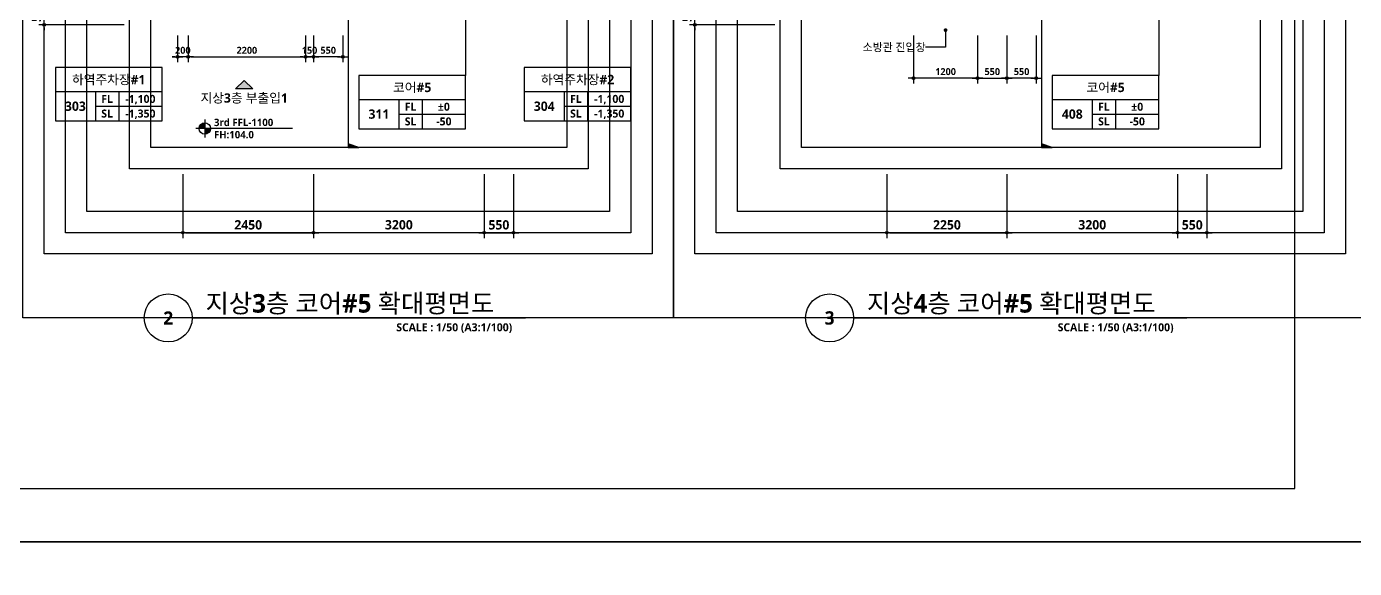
# Model space of a CAD drawing. Header units: millimetres. Extents: x -12482 to 126000, y 0 to 220200.
# Drawn here: x 54719 to 79615, y 118300 to 128468 of the extents above; entities that cross this region are included whole.
import ezdxf
from ezdxf.enums import TextEntityAlignment as Align

# ---------------------------------------------------------------- set-up
doc = ezdxf.new("R2010")
doc.units = ezdxf.units.MM
doc.header["$LTSCALE"] = 60
doc.linetypes.add('CEN', pattern=[62, 60, -1, 0, -1])
doc.layers.get('Defpoints').update_dxf_attribs({"color": 153})
for name, color, linetype in [('A-ANNO-DIM', 4, 'Continuous'), ('A-ANNO-ENT', 1, 'Continuous'), ('A-ANNO-GRA1', 7, 'Continuous'), ('A-ANNO-LEAD', 4, 'Continuous'), ('A-ANNO-PONT', 7, 'Continuous'), ('A-ANNO-TEXT1', 7, 'Continuous'), ('A-ANNO-TEXT2', 3, 'Continuous'), ('A-ANNO-TITL', 7, 'Continuous'), ('A-ST-AXIS-DIM', 7, 'Continuous'), ('AA-MKXX', 3, 'Continuous'), ('AA-XXXX-TXT1', 2, 'Continuous')]:
    doc.layers.add(name, color=color, linetype=linetype)
for name, color, linetype, plot in [('Defpoint', 161, 'Continuous', False), ('G(그리드1)', 185, 'Continuous', False), ('G(그리드2)', 235, 'Continuous', False)]:
    doc.layers.add(name, color=color, linetype=linetype, plot=plot)
doc.styles.add('2020음성 1차', font='NanumGothicBold.ttf')
doc.styles.add('SH_나눔', font='')
doc.styles.add('SH_대대리576', font='')
doc.styles.add('SH_진천_나눔', font='')
doc.styles.get('SH_나눔').set_extended_font_data('NanumGothic', bold=True)
doc.styles.get('SH_대대리576').set_extended_font_data('NanumGothic', bold=True)
doc.styles.get('SH_진천_나눔').set_extended_font_data('NanumGothic', bold=True)
doc.dimstyles.new('SHP 50', dxfattribs={"dimscale": 50, "dimtxt": 3.5, "dimasz": 1, "dimexe": 2, "dimexo": 2, "dimgap": 1, "dimtad": 1, "dimdec": 0, "dimzin": 0, "dimdsep": 46, "dimtxsty": 'SH_진천_나눔', "dimblk": 'DIMDOT', "dimcen": 0.09, "dimclrd": 256, "dimclre": 256, "dimclrt": 3, "dimadec": 0, "dimazin": 1, "dimtfac": 1, "dimtdec": 0, "dimtix": 1, "dimtmove": 2, "dimatfit": 0, "dimldrblk": 'DIMDOT', "dimfxl": 1, "dimtolj": 1, "dimtzin": 0, "dimlwd": -1, "dimlwe": -1, "dimarcsym": 0})
doc.dimstyles.new('SHP 50내부', dxfattribs={"dimscale": 50, "dimtxt": 2.6, "dimasz": 1, "dimexe": 2, "dimexo": 2, "dimgap": 1, "dimtad": 1, "dimdec": 0, "dimzin": 0, "dimdsep": 46, "dimtxsty": '2020음성 1차', "dimblk": 'DIMDOT', "dimcen": 0.09, "dimclrd": 256, "dimclre": 256, "dimclrt": 3, "dimadec": 0, "dimazin": 1, "dimtfac": 1, "dimtdec": 0, "dimtix": 1, "dimtmove": 2, "dimatfit": 0, "dimldrblk": 'DIMDOT', "dimfxl": 1, "dimtolj": 1, "dimtzin": 0, "dimlwd": -1, "dimlwe": -1, "dimarcsym": 0})

# ---------------------------------------------------------------- blocks, each defined once
blk = doc.blocks.new('*U13165')
at = {"layer": 'A-ANNO-TITL'}
blk.add_line((0, 0), (6250, 0), dxfattribs=at)
blk.add_circle((-450, 0), 450, dxfattribs=at)
at = {"layer": 'AA-XXXX-TXT1', "style": 'SH_진천_나눔'}
blk.add_attdef('DWG.TITLE', (250, 100), '', height=350, dxfattribs=at)
at = {"layer": 'AA-XXXX-TXT1', "color": 7, "style": 'SH_진천_나눔'}
blk.add_attdef('NO1', text='', height=300, dxfattribs=at).set_placement((-450, 0), align=Align.MIDDLE)
at = {"layer": 'AA-XXXX-TXT1', "style": 'SH_진천_나눔'}
blk.add_attdef('SCALE', text='', height=150, dxfattribs=at).set_placement((6000, -100), align=Align.TOP_RIGHT)
blk = doc.blocks.new('DIMDOT')
at = {"color": 0}
blk.add_line((-2, 0), (2, 0), dxfattribs=at)
for radius in [0.5, 0.25]:
    blk.add_circle((0, 0), radius, dxfattribs=at)
blk = doc.blocks.new('*D18562')
at = {"layer": 'A-ANNO-DIM'}
for p, q in [((60100, 128300), (60100, 127800)), ((60650, 128300), (60650, 127800)), ((60600, 127900), (60150, 127900))]:
    blk.add_line(p, q, dxfattribs=at)
at = {"layer": 'Defpoints', "color": 0}
for p in [(60100, 128400), (60650, 128400), (60100, 127900)]:
    blk.add_point(p, dxfattribs=at)
at = {"layer": 'A-ANNO-DIM', "linetype": 'ByBlock', "xscale": 50, "yscale": 50, "zscale": 50, "rotation": 180}
blk.add_blockref('DIMDOT', (60100, 127900), dxfattribs=at)
at = {"layer": 'A-ANNO-DIM', "linetype": 'ByBlock', "xscale": 50, "yscale": 50, "zscale": 50}
blk.add_blockref('DIMDOT', (60650, 127900), dxfattribs=at)
at = {"layer": 'A-ANNO-DIM', "color": 3, "insert": (60375, 128021), "char_height": 130, "attachment_point": 5, "style": '2020음성 1차'}
blk.add_mtext('\\A1;550', dxfattribs=at)
blk = doc.blocks.new('*D18564')
at = {"layer": 'A-ANNO-DIM'}
for p, q in [((73100, 128300), (73100, 127400)), ((73650, 128300), (73650, 127400)), ((73600, 127500), (73150, 127500))]:
    blk.add_line(p, q, dxfattribs=at)
at = {"layer": 'Defpoints', "color": 0}
for p in [(73100, 128400), (73650, 128400), (73100, 127500)]:
    blk.add_point(p, dxfattribs=at)
at = {"layer": 'A-ANNO-DIM', "linetype": 'ByBlock', "xscale": 50, "yscale": 50, "zscale": 50, "rotation": 180}
blk.add_blockref('DIMDOT', (73100, 127500), dxfattribs=at)
at = {"layer": 'A-ANNO-DIM', "linetype": 'ByBlock', "xscale": 50, "yscale": 50, "zscale": 50}
blk.add_blockref('DIMDOT', (73650, 127500), dxfattribs=at)
at = {"layer": 'A-ANNO-DIM', "color": 3, "insert": (73375, 127621), "char_height": 130, "attachment_point": 5, "style": '2020음성 1차'}
blk.add_mtext('\\A1;550', dxfattribs=at)
blk = doc.blocks.new('G$C9D92D8A7')
at = {"layer": 'A-ANNO-GRA1'}
for p, q in [((0, 11), (40, 11)), ((15, 11), (15, 0)), ((23.75, 11), (23.75, 0)), ((15, 5.5), (40, 5.5))]:
    blk.add_line(p, q, dxfattribs=at)
blk.add_lwpolyline([(0, 20), (0, 0), (40, 0), (40, 20)], close=True, dxfattribs=at)
at = {"style": '2020음성 1차'}
for tag, height, p in [('실명', 3.5, (20, 15.5)), ('마감레벨', 3, (31.875, 8.25)), ('실번호', 3.5, (7.5, 5.5)), ('구조레벨', 3, (31.875, 2.75))]:
    blk.add_attdef(tag, text='', height=height, dxfattribs=at).set_placement(p, align=Align.MIDDLE_CENTER)
at = {"layer": 'A-ANNO-TEXT1', "style": 'SH_나눔'}
for s, p in [('FL', (19.375, 8.25)), ('SL', (19.375, 2.75))]:
    blk.add_text(s, height=3, dxfattribs=at).set_placement(p, align=Align.MIDDLE)
blk = doc.blocks.new('*D18584')
at = {"layer": 'A-ANNO-DIM'}
for p, q in [((57550, 128300), (57550, 127800)), ((57750, 128300), (57750, 127800)), ((57500, 127900), (57450, 127900)), ((57750, 127900), (57550, 127900)), ((57800, 127900), (57850, 127900))]:
    blk.add_line(p, q, dxfattribs=at)
at = {"layer": 'Defpoints', "color": 0}
for p in [(57550, 128400), (57750, 128400), (57550, 127900)]:
    blk.add_point(p, dxfattribs=at)
at = {"layer": 'A-ANNO-DIM', "linetype": 'ByBlock', "xscale": 50, "yscale": 50, "zscale": 50}
blk.add_blockref('DIMDOT', (57550, 127900), dxfattribs=at)
at = {"layer": 'A-ANNO-DIM', "linetype": 'ByBlock', "xscale": 50, "yscale": 50, "zscale": 50, "rotation": 180}
blk.add_blockref('DIMDOT', (57750, 127900), dxfattribs=at)
at = {"layer": 'A-ANNO-DIM', "color": 3, "insert": (57650, 128021), "char_height": 130, "attachment_point": 5, "style": '2020음성 1차'}
blk.add_mtext('\\A1;200', dxfattribs=at)
blk = doc.blocks.new('*D18585')
at = {"layer": 'A-ANNO-DIM'}
for p, q in [((57750, 128300), (57750, 127800)), ((59950, 128300), (59950, 127800)), ((57800, 127900), (59900, 127900))]:
    blk.add_line(p, q, dxfattribs=at)
at = {"layer": 'Defpoints', "color": 0}
for p in [(57750, 128400), (59950, 128400), (59950, 127900)]:
    blk.add_point(p, dxfattribs=at)
at = {"layer": 'A-ANNO-DIM', "linetype": 'ByBlock', "xscale": 50, "yscale": 50, "zscale": 50, "rotation": 180}
blk.add_blockref('DIMDOT', (57750, 127900), dxfattribs=at)
at = {"layer": 'A-ANNO-DIM', "linetype": 'ByBlock', "xscale": 50, "yscale": 50, "zscale": 50}
blk.add_blockref('DIMDOT', (59950, 127900), dxfattribs=at)
at = {"layer": 'A-ANNO-DIM', "color": 3, "insert": (58850, 128021), "char_height": 130, "attachment_point": 5, "style": '2020음성 1차'}
blk.add_mtext('\\A1;2200', dxfattribs=at)
blk = doc.blocks.new('*D18586')
at = {"layer": 'A-ANNO-DIM'}
for p, q in [((59950, 128300), (59950, 127800)), ((60100, 128300), (60100, 127800)), ((59900, 127900), (59850, 127900)), ((60100, 127900), (59950, 127900)), ((60150, 127900), (60200, 127900))]:
    blk.add_line(p, q, dxfattribs=at)
at = {"layer": 'Defpoints', "color": 0}
for p in [(59950, 128400), (60100, 128400), (59950, 127900)]:
    blk.add_point(p, dxfattribs=at)
at = {"layer": 'A-ANNO-DIM', "linetype": 'ByBlock', "xscale": 50, "yscale": 50, "zscale": 50}
blk.add_blockref('DIMDOT', (59950, 127900), dxfattribs=at)
at = {"layer": 'A-ANNO-DIM', "linetype": 'ByBlock', "xscale": 50, "yscale": 50, "zscale": 50, "rotation": 180}
blk.add_blockref('DIMDOT', (60100, 127900), dxfattribs=at)
at = {"layer": 'A-ANNO-DIM', "color": 3, "insert": (60025, 128021), "char_height": 130, "attachment_point": 5, "style": '2020음성 1차'}
blk.add_mtext('\\A1;150', dxfattribs=at)
blk = doc.blocks.new('G$CE9562CCE')
at = {"layer": 'A-ANNO-PONT'}
for points in [[(1814, 2981, 0.4142136), (648, 1814), (1814, 1814)], [(1814, 648, 0.4142136), (2981, 1814), (1814, 1814)]]:
    blk.add_hatch(color=256, dxfattribs=at).paths.add_polyline_path(points)
for p, q in [((1814, 3629), (1814, 0)), ((19728, 1814), (0, 1814))]:
    blk.add_line(p, q, dxfattribs=at)
blk.add_circle((1814, 1814), 1166, dxfattribs=at)
at = {"style": 'SH_대대리576'}
blk.add_attdef('레벨', (3696, 2314), '', height=1500, dxfattribs=at)
blk = doc.blocks.new('*D18598')
at = {"layer": 'A-ST-AXIS-DIM'}
for p, q in [((56550, 129000), (54950, 129000)), ((55050, 129050), (55050, 129100)), ((55050, 128500), (55050, 129000)), ((56550, 128500), (54950, 128500)), ((55050, 128450), (55050, 128400))]:
    blk.add_line(p, q, dxfattribs=at)
at = {"layer": 'Defpoints', "color": 0}
for p in [(55050, 129000), (56650, 129000), (56650, 128500)]:
    blk.add_point(p, dxfattribs=at)
at = {"layer": 'A-ST-AXIS-DIM', "linetype": 'ByBlock', "xscale": 50, "yscale": 50, "zscale": 50}
for p, rotation in [((55050, 129000), 270), ((55050, 128500), 90)]:
    blk.add_blockref('DIMDOT', p, dxfattribs=dict(at, rotation=rotation))
at = {"layer": 'A-ST-AXIS-DIM', "color": 3, "insert": (54904, 128750), "char_height": 175, "attachment_point": 5, "rotation": 90, "style": 'SH_진천_나눔'}
blk.add_mtext('\\A1;500', dxfattribs=at)
blk = doc.blocks.new('*D18601')
at = {"layer": 'A-ST-AXIS-DIM'}
for p, q in [((60100, 125700), (60100, 124500)), ((63300, 125700), (63300, 124500)), ((63250, 124600), (60150, 124600))]:
    blk.add_line(p, q, dxfattribs=at)
at = {"layer": 'Defpoints', "color": 0}
for p in [(60100, 125800), (63300, 125800), (60100, 124600)]:
    blk.add_point(p, dxfattribs=at)
at = {"layer": 'A-ST-AXIS-DIM', "linetype": 'ByBlock', "xscale": 50, "yscale": 50, "zscale": 50, "rotation": 180}
blk.add_blockref('DIMDOT', (60100, 124600), dxfattribs=at)
at = {"layer": 'A-ST-AXIS-DIM', "linetype": 'ByBlock', "xscale": 50, "yscale": 50, "zscale": 50}
blk.add_blockref('DIMDOT', (63300, 124600), dxfattribs=at)
at = {"layer": 'A-ST-AXIS-DIM', "color": 3, "insert": (61700, 124747), "char_height": 175, "attachment_point": 5, "style": 'SH_진천_나눔'}
blk.add_mtext('\\A1;3200', dxfattribs=at)
blk = doc.blocks.new('*D18602')
at = {"layer": 'A-ST-AXIS-DIM'}
for p, q in [((63300, 125700), (63300, 124500)), ((63850, 125700), (63850, 124500)), ((63350, 124600), (63800, 124600))]:
    blk.add_line(p, q, dxfattribs=at)
at = {"layer": 'Defpoints', "color": 0}
for p in [(63300, 125800), (63850, 125800), (63850, 124600)]:
    blk.add_point(p, dxfattribs=at)
at = {"layer": 'A-ST-AXIS-DIM', "linetype": 'ByBlock', "xscale": 50, "yscale": 50, "zscale": 50, "rotation": 180}
blk.add_blockref('DIMDOT', (63300, 124600), dxfattribs=at)
at = {"layer": 'A-ST-AXIS-DIM', "linetype": 'ByBlock', "xscale": 50, "yscale": 50, "zscale": 50}
blk.add_blockref('DIMDOT', (63850, 124600), dxfattribs=at)
at = {"layer": 'A-ST-AXIS-DIM', "color": 3, "insert": (63575, 124746), "char_height": 175, "attachment_point": 5, "style": 'SH_진천_나눔'}
blk.add_mtext('\\A1;550', dxfattribs=at)
blk = doc.blocks.new('*D18603')
at = {"layer": 'A-ST-AXIS-DIM'}
for p, q in [((57650, 125700), (57650, 124500)), ((60100, 125700), (60100, 124500)), ((57700, 124600), (60050, 124600))]:
    blk.add_line(p, q, dxfattribs=at)
at = {"layer": 'Defpoints', "color": 0}
for p in [(57650, 125800), (60100, 125800), (60100, 124600)]:
    blk.add_point(p, dxfattribs=at)
at = {"layer": 'A-ST-AXIS-DIM', "linetype": 'ByBlock', "xscale": 50, "yscale": 50, "zscale": 50, "rotation": 180}
blk.add_blockref('DIMDOT', (57650, 124600), dxfattribs=at)
at = {"layer": 'A-ST-AXIS-DIM', "linetype": 'ByBlock', "xscale": 50, "yscale": 50, "zscale": 50}
blk.add_blockref('DIMDOT', (60100, 124600), dxfattribs=at)
at = {"layer": 'A-ST-AXIS-DIM', "color": 3, "insert": (58875, 124746), "char_height": 175, "attachment_point": 5, "style": 'SH_진천_나눔'}
blk.add_mtext('\\A1;2450', dxfattribs=at)
blk = doc.blocks.new('*D18604')
at = {"layer": 'A-ST-AXIS-DIM'}
for p, q in [((73100, 125700), (73100, 124500)), ((76300, 125700), (76300, 124500)), ((76250, 124600), (73150, 124600))]:
    blk.add_line(p, q, dxfattribs=at)
at = {"layer": 'Defpoints', "color": 0}
for p in [(73100, 125800), (76300, 125800), (73100, 124600)]:
    blk.add_point(p, dxfattribs=at)
at = {"layer": 'A-ST-AXIS-DIM', "linetype": 'ByBlock', "xscale": 50, "yscale": 50, "zscale": 50, "rotation": 180}
blk.add_blockref('DIMDOT', (73100, 124600), dxfattribs=at)
at = {"layer": 'A-ST-AXIS-DIM', "linetype": 'ByBlock', "xscale": 50, "yscale": 50, "zscale": 50}
blk.add_blockref('DIMDOT', (76300, 124600), dxfattribs=at)
at = {"layer": 'A-ST-AXIS-DIM', "color": 3, "insert": (74700, 124747), "char_height": 175, "attachment_point": 5, "style": 'SH_진천_나눔'}
blk.add_mtext('\\A1;3200', dxfattribs=at)
blk = doc.blocks.new('*D18605')
at = {"layer": 'A-ST-AXIS-DIM'}
for p, q in [((76300, 125700), (76300, 124500)), ((76850, 125700), (76850, 124500)), ((76350, 124600), (76800, 124600))]:
    blk.add_line(p, q, dxfattribs=at)
at = {"layer": 'Defpoints', "color": 0}
for p in [(76300, 125800), (76850, 125800), (76850, 124600)]:
    blk.add_point(p, dxfattribs=at)
at = {"layer": 'A-ST-AXIS-DIM', "linetype": 'ByBlock', "xscale": 50, "yscale": 50, "zscale": 50, "rotation": 180}
blk.add_blockref('DIMDOT', (76300, 124600), dxfattribs=at)
at = {"layer": 'A-ST-AXIS-DIM', "linetype": 'ByBlock', "xscale": 50, "yscale": 50, "zscale": 50}
blk.add_blockref('DIMDOT', (76850, 124600), dxfattribs=at)
at = {"layer": 'A-ST-AXIS-DIM', "color": 3, "insert": (76575, 124746), "char_height": 175, "attachment_point": 5, "style": 'SH_진천_나눔'}
blk.add_mtext('\\A1;550', dxfattribs=at)
blk = doc.blocks.new('*D18606')
at = {"layer": 'A-ST-AXIS-DIM'}
for p, q in [((70850, 125700), (70850, 124500)), ((73100, 125700), (73100, 124500)), ((70900, 124600), (73050, 124600))]:
    blk.add_line(p, q, dxfattribs=at)
at = {"layer": 'Defpoints', "color": 0}
for p in [(70850, 125800), (73100, 125800), (73100, 124600)]:
    blk.add_point(p, dxfattribs=at)
at = {"layer": 'A-ST-AXIS-DIM', "linetype": 'ByBlock', "xscale": 50, "yscale": 50, "zscale": 50, "rotation": 180}
blk.add_blockref('DIMDOT', (70850, 124600), dxfattribs=at)
at = {"layer": 'A-ST-AXIS-DIM', "linetype": 'ByBlock', "xscale": 50, "yscale": 50, "zscale": 50}
blk.add_blockref('DIMDOT', (73100, 124600), dxfattribs=at)
at = {"layer": 'A-ST-AXIS-DIM', "color": 3, "insert": (71975, 124746), "char_height": 175, "attachment_point": 5, "style": 'SH_진천_나눔'}
blk.add_mtext('\\A1;2250', dxfattribs=at)
blk = doc.blocks.new('*D18628')
at = {"layer": 'A-ANNO-DIM'}
for p, q in [((71350, 128300), (71350, 127400)), ((72550, 128300), (72550, 127400)), ((72500, 127500), (71400, 127500))]:
    blk.add_line(p, q, dxfattribs=at)
at = {"layer": 'Defpoints', "color": 0}
for p in [(71350, 128400), (72550, 128400), (71350, 127500)]:
    blk.add_point(p, dxfattribs=at)
at = {"layer": 'A-ANNO-DIM', "linetype": 'ByBlock', "xscale": 50, "yscale": 50, "zscale": 50, "rotation": 180}
blk.add_blockref('DIMDOT', (71350, 127500), dxfattribs=at)
at = {"layer": 'A-ANNO-DIM', "linetype": 'ByBlock', "xscale": 50, "yscale": 50, "zscale": 50}
blk.add_blockref('DIMDOT', (72550, 127500), dxfattribs=at)
at = {"layer": 'A-ANNO-DIM', "color": 3, "insert": (71950, 127621), "char_height": 130, "attachment_point": 5, "style": '2020음성 1차'}
blk.add_mtext('\\A1;1200', dxfattribs=at)
blk = doc.blocks.new('*D18630')
at = {"layer": 'A-ANNO-DIM'}
for p, q in [((72550, 128300), (72550, 127400)), ((73100, 128300), (73100, 127400)), ((72600, 127500), (73050, 127500))]:
    blk.add_line(p, q, dxfattribs=at)
at = {"layer": 'Defpoints', "color": 0}
for p in [(72550, 128400), (73100, 128400), (73100, 127500)]:
    blk.add_point(p, dxfattribs=at)
at = {"layer": 'A-ANNO-DIM', "linetype": 'ByBlock', "xscale": 50, "yscale": 50, "zscale": 50, "rotation": 180}
blk.add_blockref('DIMDOT', (72550, 127500), dxfattribs=at)
at = {"layer": 'A-ANNO-DIM', "linetype": 'ByBlock', "xscale": 50, "yscale": 50, "zscale": 50}
blk.add_blockref('DIMDOT', (73100, 127500), dxfattribs=at)
at = {"layer": 'A-ANNO-DIM', "color": 3, "insert": (72825, 127621), "char_height": 130, "attachment_point": 5, "style": '2020음성 1차'}
blk.add_mtext('\\A1;550', dxfattribs=at)
blk = doc.blocks.new('*D18632')
at = {"layer": 'A-ST-AXIS-DIM'}
for p, q in [((68750, 129000), (67150, 129000)), ((67250, 129050), (67250, 129100)), ((67250, 128500), (67250, 129000)), ((68750, 128500), (67150, 128500)), ((67250, 128450), (67250, 128400))]:
    blk.add_line(p, q, dxfattribs=at)
at = {"layer": 'Defpoints', "color": 0}
for p in [(67250, 129000), (68850, 129000), (68850, 128500)]:
    blk.add_point(p, dxfattribs=at)
at = {"layer": 'A-ST-AXIS-DIM', "linetype": 'ByBlock', "xscale": 50, "yscale": 50, "zscale": 50}
for p, rotation in [((67250, 129000), 270), ((67250, 128500), 90)]:
    blk.add_blockref('DIMDOT', p, dxfattribs=dict(at, rotation=rotation))
at = {"layer": 'A-ST-AXIS-DIM', "color": 3, "insert": (67104, 128750), "char_height": 175, "attachment_point": 5, "rotation": 90, "style": 'SH_진천_나눔'}
blk.add_mtext('\\A1;500', dxfattribs=at)
blk = doc.blocks.new('*U15104')
at = {"layer": 'AA-MKXX'}
blk.add_hatch(color=256, dxfattribs=at).paths.add_polyline_path([(48373, 600), (48163, 0), (48373, 0)])
at = {"layer": 'AA-MKXX', "linetype": 'CEN', "ltscale": 300}
blk.add_line((900, 0), (48373, 0), dxfattribs=at)
at = {"layer": 'AA-MKXX'}
blk.add_lwpolyline([(48373, 0), (48373, 600), (48163, 0)], close=True, dxfattribs=at)

msp = doc.modelspace()

# ---------------------------------------------------------------- hatches: boundary and pattern name
at = {"layer": 'A-ANNO-ENT'}
msp.add_hatch(color=256, dxfattribs=at).paths.add_polyline_path([(58638.7, 127296.4), (58961.3, 127296.4), (58800, 127457.7)])

# ---------------------------------------------------------------- linework, layer by layer
for points in [[(62950, 130350), (62950, 127550)], [(75950, 130350), (75950, 127550)]]:
    msp.add_lwpolyline(points)
msp.add_lwpolyline([(58961.3, 127296.4), (58638.7, 127296.4), (58800, 127457.7)], close=True, dxfattribs=at)
at = {"layer": 'A-ANNO-LEAD'}
msp.add_lwpolyline([(71950, 128400), (71950, 128079), (71575, 128079)], dxfattribs=at)
at = {"layer": 'A-ANNO-LEAD', "const_width": 35.2}
msp.add_lwpolyline([(71950, 128417.6, 1), (71950, 128382.4, 1)], format="xyb", close=True, dxfattribs=at)
at = {"layer": 'Defpoint'}
for points in [[(42000, 148500), (84000, 148500), (84000, 118800), (42000, 118800)], [(43000, 119800), (78500, 119800), (78500, 147500), (43000, 147500)], [(42000, 118800), (84000, 118800), (84000, 89100), (42000, 89100)]]:
    msp.add_lwpolyline(points, close=True, dxfattribs=at)
at = {"layer": 'G(그리드1)'}
for points in [[(66850, 123000), (54650, 123000), (54650, 144300), (66850, 144300)], [(79850, 123000), (66850, 123000), (66850, 144300), (79850, 144300)], [(66450, 124200), (55050, 124200), (55050, 143900), (66450, 143900)], [(79450, 124200), (67250, 124200), (67250, 143900), (79450, 143900)], [(66050, 124600), (55450, 124600), (55450, 143500), (66050, 143500)], [(79050, 124600), (67650, 124600), (67650, 143500), (79050, 143500)], [(65650, 125000), (55850, 125000), (55850, 143100), (65650, 143100)], [(78650, 125000), (68050, 125000), (68050, 143100), (78650, 143100)], [(65250, 125800), (56650, 125800), (56650, 141900), (65250, 141900)], [(78250, 125800), (68850, 125800), (68850, 141900), (78250, 141900)]]:
    msp.add_lwpolyline(points, close=True, dxfattribs=at)
at = {"layer": 'G(그리드2)'}
for points in [[(64850, 126200), (57050, 126200), (57050, 141500), (64850, 141500)], [(77850, 126200), (69250, 126200), (69250, 141500), (77850, 141500)]]:
    msp.add_lwpolyline(points, close=True, dxfattribs=at)

# ---------------------------------------------------------------- block references
at = {"xscale": 0.3333333333333333, "yscale": 0.3333333333333333, "zscale": 0.3333333333333333, "rotation": 270.0000000000003}
for p in [(60750, 142324.3), (73750, 142324.3)]:
    msp.add_blockref('*U15104', p, dxfattribs=at)
ref = msp.add_blockref('G$CE9562CCE', (57893.9, 126387.4), dxfattribs=dict(xscale=0.09185773074635659, yscale=0.09185773074635659, zscale=0.09185773074635659))
ref.add_attrib('레벨', '3rd FFL-1100', (58233.4, 126600, 127872), dxfattribs={"height": 137.787, "style": 'SH_대대리576'})
ref = msp.add_blockref('*U13165', (57825, 123000))
ref.add_attrib('SCALE', 'SCALE : 1/50 (A3:1/100)', dxfattribs={"layer": 'A-ANNO-TITL', "height": 150, "style": 'SH_진천_나눔'}).set_placement((63825, 122900), align=Align.TOP_RIGHT)
ref.add_attrib('DWG.TITLE', '지상3층 코어#5 확대평면도', (58075, 123100), dxfattribs={"layer": 'A-ANNO-TITL', "height": 347.908, "style": 'SH_진천_나눔'})
ref.add_attrib('NO1', '2', dxfattribs={"layer": 'A-ANNO-TITL', "color": 7, "height": 250, "style": 'SH_진천_나눔'}).set_placement((57375, 123000), align=Align.MIDDLE)
ref = msp.add_blockref('*U13165', (70225, 123000))
ref.add_attrib('SCALE', 'SCALE : 1/50 (A3:1/100)', dxfattribs={"layer": 'A-ANNO-TITL', "height": 150, "style": 'SH_진천_나눔'}).set_placement((76225, 122900), align=Align.TOP_RIGHT)
ref.add_attrib('DWG.TITLE', '지상4층 코어#5 확대평면도', (70475, 123100), dxfattribs={"layer": 'A-ANNO-TITL', "height": 347.908, "style": 'SH_진천_나눔'})
ref.add_attrib('NO1', '3', dxfattribs={"layer": 'A-ANNO-TITL', "color": 7, "height": 250, "style": 'SH_진천_나눔'}).set_placement((69775, 123000), align=Align.MIDDLE)
at = {"layer": 'A-ANNO-TEXT1'}
ref = msp.add_blockref('G$C9D92D8A7', (55260, 126697.8), dxfattribs=dict(at, xscale=50, yscale=50, zscale=50))
ref.add_attrib('실명', '하역주차장#1', dxfattribs={"layer": 'A-ANNO-TEXT2', "height": 175, "style": '2020음성 1차'}).set_placement((56260, 127472.8), align=Align.MIDDLE_CENTER)
ref.add_attrib('실번호', '303', dxfattribs={"layer": 'A-ANNO-TEXT2', "height": 175, "style": '2020음성 1차'}).set_placement((55635, 126972.8), align=Align.MIDDLE_CENTER)
ref.add_attrib('마감레벨', '-1,100', dxfattribs={"height": 150, "style": '2020음성 1차'}).set_placement((56853.8, 127110.3), align=Align.MIDDLE_CENTER)
ref.add_attrib('구조레벨', '-1,350', dxfattribs={"height": 150, "style": '2020음성 1차'}).set_placement((56853.8, 126835.3), align=Align.MIDDLE_CENTER)
ref = msp.add_blockref('G$C9D92D8A7', (60950, 126550), dxfattribs=dict(at, xscale=50, yscale=50, zscale=50))
ref.add_attrib('실명', '코어#5', dxfattribs={"layer": 'A-ANNO-TEXT2', "height": 175, "style": '2020음성 1차'}).set_placement((61950, 127325, 68666.7), align=Align.MIDDLE_CENTER)
ref.add_attrib('실번호', '311', dxfattribs={"layer": 'A-ANNO-TEXT2', "height": 175, "style": '2020음성 1차'}).set_placement((61325, 126825, 68666.7), align=Align.MIDDLE_CENTER)
ref.add_attrib('마감레벨', '%%p0', dxfattribs={"height": 150, "style": '2020음성 1차'}).set_placement((62543.8, 126962.5, 68666.7), align=Align.MIDDLE_CENTER)
ref.add_attrib('구조레벨', '-50', dxfattribs={"height": 150, "style": '2020음성 1차'}).set_placement((62543.8, 126687.5, 68666.7), align=Align.MIDDLE_CENTER)
ref = msp.add_blockref('G$C9D92D8A7', (64050, 126697.8), dxfattribs=dict(at, xscale=50, yscale=50, zscale=50))
ref.add_attrib('실명', '하역주차장#2', dxfattribs={"layer": 'A-ANNO-TEXT2', "height": 175, "style": '2020음성 1차'}).set_placement((65050, 127472.8), align=Align.MIDDLE_CENTER)
ref.add_attrib('실번호', '304', dxfattribs={"layer": 'A-ANNO-TEXT2', "height": 175, "style": '2020음성 1차'}).set_placement((64425, 126972.8), align=Align.MIDDLE_CENTER)
ref.add_attrib('마감레벨', '-1,100', dxfattribs={"height": 150, "style": '2020음성 1차'}).set_placement((65643.8, 127110.3), align=Align.MIDDLE_CENTER)
ref.add_attrib('구조레벨', '-1,350', dxfattribs={"height": 150, "style": '2020음성 1차'}).set_placement((65643.8, 126835.3), align=Align.MIDDLE_CENTER)
ref = msp.add_blockref('G$C9D92D8A7', (73950, 126550), dxfattribs=dict(at, xscale=50, yscale=50, zscale=50))
ref.add_attrib('실명', '코어#5', dxfattribs={"layer": 'A-ANNO-TEXT2', "height": 175, "style": '2020음성 1차'}).set_placement((74950, 127325, 68666.7), align=Align.MIDDLE_CENTER)
ref.add_attrib('실번호', '408', dxfattribs={"layer": 'A-ANNO-TEXT2', "height": 175, "style": '2020음성 1차'}).set_placement((74325, 126825, 68666.7), align=Align.MIDDLE_CENTER)
ref.add_attrib('마감레벨', '%%p0', dxfattribs={"height": 150, "style": '2020음성 1차'}).set_placement((75543.8, 126962.5, 68666.7), align=Align.MIDDLE_CENTER)
ref.add_attrib('구조레벨', '-50', dxfattribs={"height": 150, "style": '2020음성 1차'}).set_placement((75543.8, 126687.5, 68666.7), align=Align.MIDDLE_CENTER)

# ---------------------------------------------------------------- texts
at = {"color": 1, "style": 'SH_대대리576'}
msp.add_text('FH:104.0', height=137.67, dxfattribs=at).set_placement((58233.4, 126439.3), align=Align.MIDDLE_LEFT)
at = {"layer": 'A-ANNO-TEXT1', "style": '2020음성 1차'}
msp.add_text('소방관 진입창', height=150, dxfattribs=at).set_placement((71575, 128079), align=Align.MIDDLE_RIGHT)
at = {"layer": 'A-ANNO-TEXT1', "style": 'SH_진천_나눔'}
msp.add_text('지상3층 부출입1', height=175, dxfattribs=at).set_placement((58800, 127129.7), align=Align.MIDDLE)

# ---------------------------------------------------------------- dimensions: what is measured, and where the dimension line sits
at = {"layer": 'A-ANNO-DIM'}
for base, p1, p2, picture, middle in [((57550, 127900), (57750, 128400), (57550, 128400), '*D18584', (57650, 128021.5)), ((59950, 127900), (60100, 128400), (59950, 128400), '*D18586', (60025, 128021.5)), ((60100, 127900), (60650, 128400), (60100, 128400), '*D18562', (60375, 128021.5)), ((73100, 127500), (72550, 128400), (73100, 128400), '*D18630', (72825, 127621.5)), ((73100, 127500), (73650, 128400), (73100, 128400), '*D18564', (73375, 127621.5))]:
    dim = msp.add_linear_dim(base=base, p1=p1, p2=p2, angle=180, dimstyle='SHP 50내부', override={"dimtxsty": '2020음성 1차', "dimldrblk": 'DIMDOT'}, dxfattribs=at)
    dim.commit()
    dim.dimension.update_dxf_attribs({"geometry": picture, "text_midpoint": middle})
for base, p1, p2, picture, middle in [((59950, 127900), (57750, 128400), (59950, 128400), '*D18585', (58850, 128021.5)), ((71350, 127500), (72550, 128400), (71350, 128400), '*D18628', (71950, 127621.5))]:
    dim = msp.add_linear_dim(base=base, p1=p1, p2=p2, dimstyle='SHP 50내부', override={"dimtxsty": '2020음성 1차', "dimldrblk": 'DIMDOT'}, dxfattribs=at)
    dim.commit()
    dim.dimension.update_dxf_attribs({"geometry": picture, "text_midpoint": middle})
at = {"layer": 'A-ST-AXIS-DIM'}
for base, p1, p2, angle, picture, middle in [((55050, 129000), (56650, 128500), (56650, 129000), 90, '*D18598', (54903.8, 128750)), ((67250, 129000), (68850, 128500), (68850, 129000), 90, '*D18632', (67103.8, 128750)), ((60100, 124600), (63300, 125800), (60100, 125800), 180, '*D18601', (61700, 124746.6)), ((73100, 124600), (76300, 125800), (73100, 125800), 180, '*D18604', (74700, 124746.6))]:
    dim = msp.add_linear_dim(base=base, p1=p1, p2=p2, angle=angle, dimstyle='SHP 50', dxfattribs=at)
    dim.commit()
    dim.dimension.update_dxf_attribs({"geometry": picture, "text_midpoint": middle})
for base, p1, p2, picture, middle in [((60100, 124600), (57650, 125800), (60100, 125800), '*D18603', (58875, 124746.4)), ((63850, 124600), (63300, 125800), (63850, 125800), '*D18602', (63575, 124746.2)), ((73100, 124600), (70850, 125800), (73100, 125800), '*D18606', (71975, 124746.4)), ((76850, 124600), (76300, 125800), (76850, 125800), '*D18605', (76575, 124746.2))]:
    dim = msp.add_linear_dim(base=base, p1=p1, p2=p2, dimstyle='SHP 50', dxfattribs=at)
    dim.commit()
    dim.dimension.update_dxf_attribs({"geometry": picture, "text_midpoint": middle})

doc.saveas('drawing.dxf')
